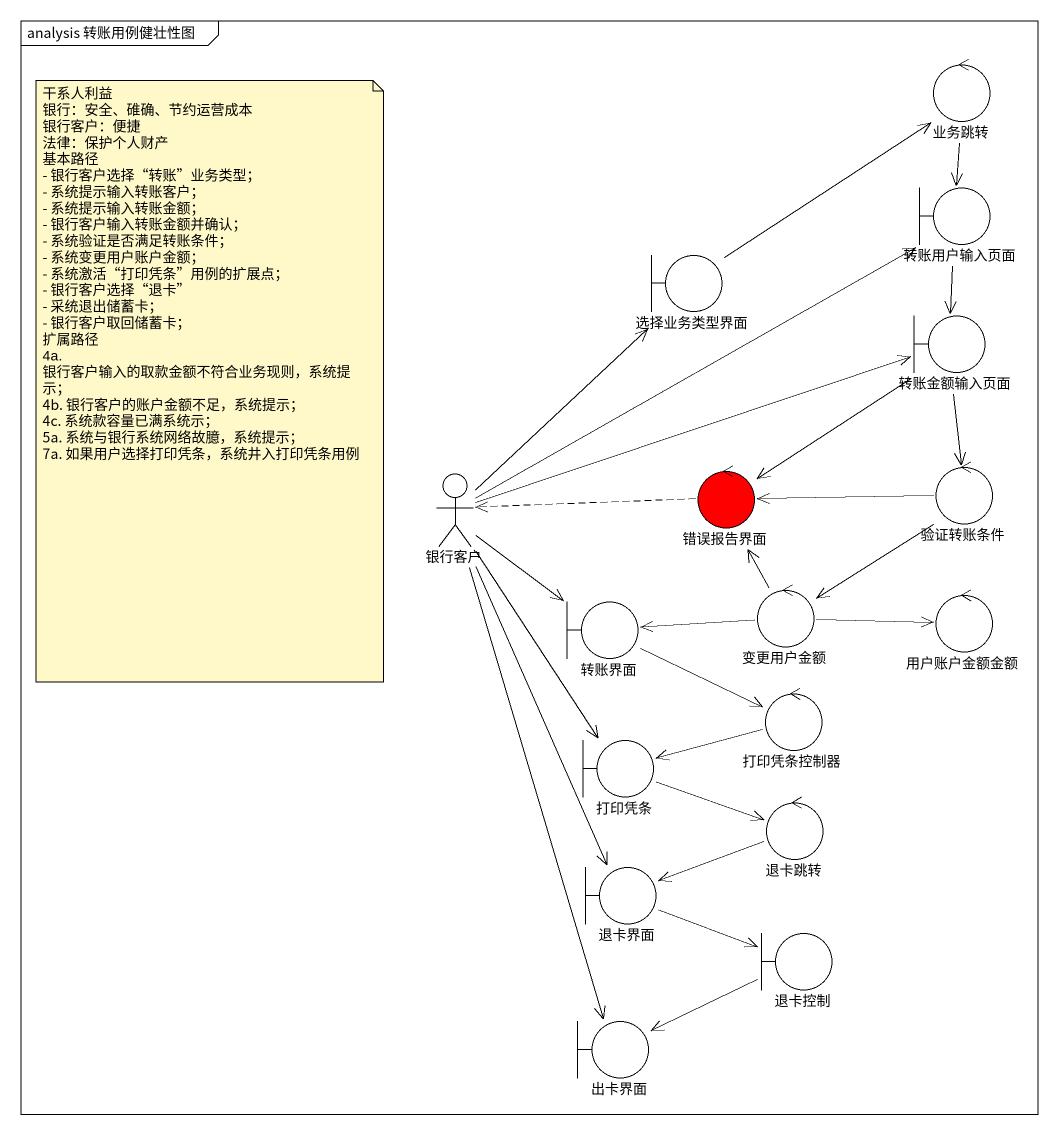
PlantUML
@startuml
mainframe analysis 转账用例健壮性图
control 业务跳转
boundary 转账用户输入页面
boundary 选择业务类型界面
boundary 转账金额输入页面
actor 银行客户
control 错误报告界面 #FF0000
control 验证转账条件
control 变更用户金额
control 用户账户金额金额
boundary 转账界面
control 打印凭条控制器
boundary 打印凭条
control 退卡跳转
boundary 退卡界面
boundary 退卡控制
boundary 出卡界面
业务跳转 --> 转账用户输入页面
转账用户输入页面 --> 转账金额输入页面
选择业务类型界面 -up-> 业务跳转
转账金额输入页面 --> 错误报告界面
转账金额输入页面 --> 验证转账条件
银行客户 -up-> 转账用户输入页面
银行客户 -up-> 选择业务类型界面
银行客户 -right-> 转账金额输入页面
银行客户 --> 转账界面
银行客户 --> 打印凭条
银行客户 --> 退卡界面
银行客户 --> 出卡界面
错误报告界面 .left.> 银行客户
验证转账条件 -left-> 错误报告界面
验证转账条件 --> 变更用户金额
变更用户金额 -up-> 错误报告界面
变更用户金额 -right-> 用户账户金额金额
变更用户金额 -left-> 转账界面
转账界面 -right-> 打印凭条控制器
打印凭条控制器 -left-> 打印凭条
打印凭条 -right-> 退卡跳转
退卡跳转 -left-> 退卡界面
退卡界面 -right-> 退卡控制
退卡控制 -left-> 出卡界面
note as N1
  干系人利益
  银行：安全、碓确、节约运营成本
  银行客户：便捷
  法律：保护个人财产
  基本路径
  - 银行客户选择“转账”业务类型；
  - 系统提示输入转账客户；
  - 系统提示输入转账金额；
  - 银行客户输入转账金额并确认；
  - 系统验证是否满足转账条件；
  - 系统变更用户账户金额；
  - 系统激活“打印凭条”用例的扩展点；
  - 银行客户选择“退卡”
  - 采统退出储蓄卡；
  - 银行客户取回储蓄卡；
  扩属路径
  4a. 银行客户输入的取款金额不符合业务现则，系统提示；
  4b. 银行客户的账户金额不足，系统提示；
  4c. 系统款容量已满系统示；
  5a. 系统与银行系统网络故臆，系统提示；
  7a. 如果用户选择打印凭条，系统井入打印凭条用例
end note
@enduml
